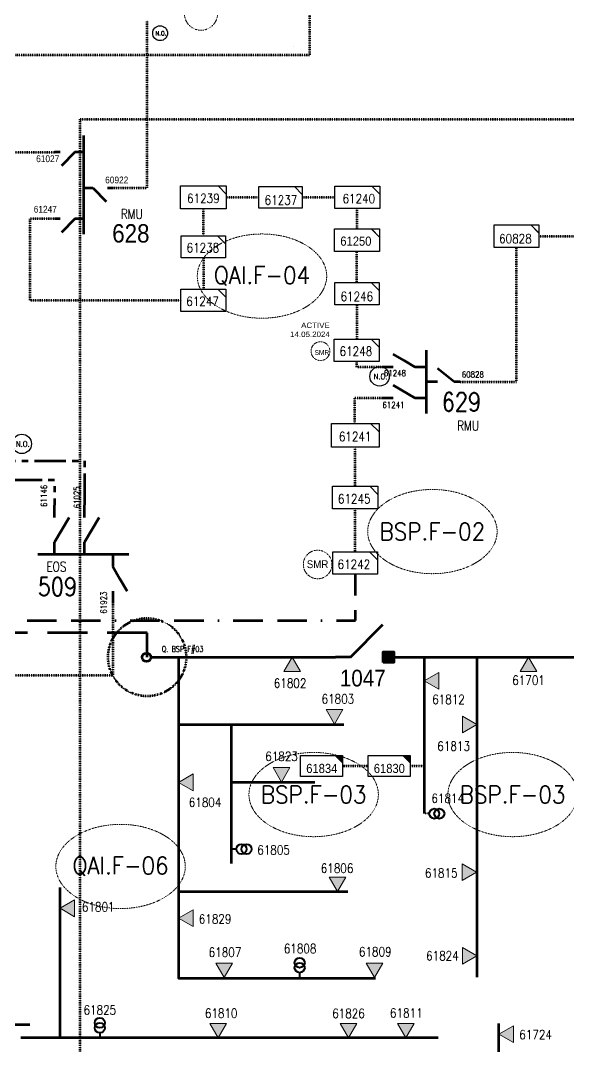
# Model space of a CAD drawing. Header units: metres. Extents: x 65984 to 144644, y -19036 to 23726.
# Drawn here: x 131654 to 131934, y 21062 to 21586 of the extents above; entities that cross this region are included whole.
import ezdxf
from ezdxf.enums import TextEntityAlignment as Align

# ---------------------------------------------------------------- set-up
doc = ezdxf.new("R2010")
doc.units = ezdxf.units.M
doc.header["$MEASUREMENT"] = 0
for name, pattern in [('( Border )', [1.75, 0.5, -0.25, 0.5, -0.25, 0, -0.25]), ('( Phantom )', [2.5, 1.25, -0.25, 0.25, -0.25, 0.25, -0.25]), ('DGN Style 2', [0.023128, 0, -0.023128]), ('DGN Style 3', [0.013877, 0, -0.013877]), ('HIDDEN2', [2381.25, 1587.5, -793.75])]:
    doc.linetypes.add(name, pattern=pattern)
doc.layers.get('0').update_dxf_attribs({"color": 95, "lineweight": 40})
for name, color, linetype, lineweight in [('ABS', 7, 'Continuous', 40), ('ABS NUMBER', 112, 'Continuous', 30), ('d_eos', 111, 'Continuous', 40), ('d_fco text', 95, 'Continuous', 40), ('d_switch', 95, 'Continuous', 40), ('d_tf', 1, 'Continuous', 40), ('d_tf no', 6, 'Continuous', 40), ('d_ug cable', 95, 'Continuous', 40), ('d_village name', 7, 'Continuous', 40), ('fedr no', 95, 'Continuous', 40), ('Level 37', 7, 'Continuous', 0), ('O H MAIN FEEDER', 4, 'Continuous', 100), ('SW N O', 114, 'Continuous', 30)]:
    doc.layers.add(name, color=color, linetype=linetype, lineweight=lineweight)
doc.styles.add('NASKHF', font='naskhf.shx', dxfattribs={"height": 8})
doc.styles.get("Standard").update_dxf_attribs({"font": 'txt.shx'})
doc.styles.add('Style-Arial', font='arial.ttf')
doc.styles.add('Style-msdefault', font='msdefault.shx')
doc.styles.add('Style-STANDARD', font='STANDARD.shx')

# ---------------------------------------------------------------- blocks, each defined once
blk = doc.blocks.new('TRANS_2_1')
at = {"color": 0, "linetype": 'Continuous', "lineweight": 0, "ltscale": 500, "flags": 128}
blk.add_lwpolyline([(8668600, 4991700), (8668600, -5008300), (9500, -8300)], close=True, dxfattribs=at)
at = {"color": 0, "linetype": 'Continuous', "lineweight": 0, "ltscale": 500}
blk.add_solid([(8668600, 4991700), (8668600, -5008300), (9500, -8300)], dxfattribs=at)
blk = doc.blocks.new('01_1_1')
at = {"color": 0, "linetype": 'Continuous', "lineweight": 0, "ltscale": 500, "xscale": 0.0005, "yscale": 0.0005, "rotation": 90.00000000000001}
blk.add_blockref('TRANS_2_1', (0, 1), dxfattribs=at)
blk = doc.blocks.new('TFU_1_1')
at = {"layer": 'd_switch', "color": 0, "linetype": 'Continuous', "lineweight": 40, "ltscale": 500}
blk.add_line((0, 5000), (0, 0), dxfattribs=at)
for centre in [(0, 15000), (0, 10000)]:
    blk.add_circle(centre, 5000, dxfattribs=at)
blk = doc.blocks.new('TFU_180')
at = {"layer": 'd_fco text', "color": 0, "linetype": 'DGN Style 2', "lineweight": 40, "ltscale": 500}
blk.add_line((0, 5000), (0, 0), dxfattribs=at)
at = {"layer": 'd_fco text', "color": 0, "linetype": 'Continuous', "lineweight": 40, "ltscale": 500}
for centre in [(0, 15000), (0, 10000)]:
    blk.add_circle(centre, 5000, dxfattribs=at)
blk = doc.blocks.new('TFU_2_1')
at = {"layer": 'd_switch', "color": 0, "linetype": 'Continuous', "lineweight": 40, "ltscale": 500}
blk.add_line((0, 5000), (0, 0), dxfattribs=at)
for centre in [(0, 15000), (0, 10000)]:
    blk.add_circle(centre, 5000, dxfattribs=at)
blk = doc.blocks.new('TF_1_1')
at = {"layer": 'd_village name', "color": 0, "linetype": 'Continuous', "lineweight": 30, "ltscale": 500}
blk.add_line((3150, 2475), (4950, 675), dxfattribs=at)
blk.add_3dface([(-5050, 2475), (4950, 2475), (4950, -2525), (-5050, -2525)], dxfattribs=at)
blk = doc.blocks.new('SS_1_1')
at = {"layer": 'd_village name', "color": 0, "linetype": 'ByBlock', "lineweight": -2, "ltscale": 500, "flags": 128}
blk.add_lwpolyline([(3475, 2125), (5225, 2125), (5225, 375)], close=True, dxfattribs=at)
at = {"layer": 'd_village name', "color": 0, "linetype": 'ByBlock', "lineweight": -2, "ltscale": 500, "extrusion": (0, 0, -1)}
blk.add_solid([(-3475, 2125), (-5225, 2125), (-5225, 375)], dxfattribs=at)
at = {"layer": 'd_village name', "color": 0, "linetype": 'ByBlock', "lineweight": -2, "ltscale": 500}
blk.add_3dface([(-4775, 2125), (5225, 2125), (5225, -2875), (-4775, -2875)], dxfattribs=at)
blk = doc.blocks.new('*U811')
at = {"layer": 'd_eos', "color": 7, "linetype": 'Continuous', "lineweight": 211, "ltscale": 0.638341}
for p, q in [((0, 31.5), (0, -31.5)), ((0, 16.4), (11, 16.4)), ((11, 16.4), (33, 3.4)), ((33, 16.4), (44, 16.4)), ((-33.2, 0), (-27.6, 0)), ((-27.6, 0), (-11, -13)), ((-11, 0), (0, 0)), ((0, -14.5), (11, -14.5)), ((11, -14.5), (22, -21)), ((33, -14.5), (44, -14.5)), ((22, -21), (33, -27.5))]:
    blk.add_line(p, q, dxfattribs=at)
blk = doc.blocks.new('*U967')
at = {"layer": 'SW N O', "color": 3, "ltscale": 0.426762}
blk.add_circle((0, 0), 16.8, dxfattribs=at)
at = {"layer": 'SW N O', "color": 3, "style": 'Style-STANDARD'}
blk.add_text('N.O.', height=9.6, dxfattribs=at).set_placement((1.7, -0.2), align=Align.MIDDLE_CENTER)
blk = doc.blocks.new('*U979')
at = {"layer": 'SW N O', "color": 3, "ltscale": 0.426762}
blk.add_circle((0, 0), 16.8, dxfattribs=at)
at = {"layer": 'SW N O', "color": 3, "style": 'Style-STANDARD'}
blk.add_text('N.O.', height=9.6, dxfattribs=at).set_placement((1.7, -0.2), align=Align.MIDDLE_CENTER)
blk = doc.blocks.new('*U2240')
at = {"color": 7, "linetype": 'Continuous', "lineweight": 0, "flags": 128}
blk.add_lwpolyline([(18.3, 14.3), (28.6, 14.3), (28.6, 4)], close=True, dxfattribs=at)
at = {"color": 7, "linetype": 'Continuous', "lineweight": 30, "ltscale": 0.585929, "xscale": 0.005720000000000002, "yscale": 0.005720000000000002, "zscale": 0.006084002084081081}
blk.add_blockref('TF_1_1', (0.3, 0.2), dxfattribs=at)
blk = doc.blocks.new('*U2254')
at = {"color": 2, "linetype": 'Continuous', "lineweight": 0, "flags": 128}
blk.add_lwpolyline([(18.3, 14.3), (28.6, 14.3), (28.6, 4)], close=True, dxfattribs=at)
at = {"color": 2, "linetype": 'Continuous', "lineweight": 30, "ltscale": 0.585929, "xscale": 0.005720000000000002, "yscale": 0.005720000000000002, "zscale": 0.006084002084081081}
blk.add_blockref('TF_1_1', (0.3, 0.2), dxfattribs=at)
blk = doc.blocks.new('TF_1_4')
at = {"color": 0, "linetype": 'ByBlock', "lineweight": -2, "ltscale": 500}
blk.add_line((3150, 2475), (4950, 675), dxfattribs=at)
blk.add_3dface([(-5050, 2475), (4950, 2475), (4950, -2525), (-5050, -2525)], dxfattribs=at)
blk = doc.blocks.new('*U2369')
at = {"color": 222, "linetype": 'Continuous', "lineweight": 30, "ltscale": 0.570275, "flags": 128}
blk.add_lwpolyline([(18.3, 14.3), (28.6, 14.3), (28.6, 4)], close=True, dxfattribs=at)
at = {"color": 222, "linetype": 'Continuous', "lineweight": 30, "ltscale": 0.570275, "xscale": 0.005720000000000002, "yscale": 0.005720000000000002, "zscale": 0.006084002084081081}
blk.add_blockref('TF_1_4', (0.3, 0.2), dxfattribs=at)
blk = doc.blocks.new('ABS2_1_1')
at = {"color": 0, "linetype": 'ByBlock', "lineweight": -2, "ltscale": 500}
for q in [(-29900, 43500), (0, 0)]:
    blk.add_line((0, 13600), q, dxfattribs=at)
at = {"color": 0, "linetype": 'ByBlock', "lineweight": -2, "ltscale": 500, "flags": 128}
for points in [[(5000, 43600), (-5000, 43600), (-5000, 53600), (5000, 53600)], [(3791, 49653), (3791, 49653), (3791, 49653)]]:
    blk.add_lwpolyline(points, close=True, dxfattribs=at)
at = {"color": 0, "linetype": 'ByBlock', "lineweight": -2, "ltscale": 500}
for points in [[(5000, 43600), (-5000, 43600), (5000, 53600), (-5000, 53600)], [(3791, 49653), (3791, 49653), (3791, 49653)]]:
    blk.add_solid(points, dxfattribs=at)

msp = doc.modelspace()

# ---------------------------------------------------------------- linework, layer by layer
at = {"color": 7, "linetype": 'DGN Style 3', "lineweight": 140}
for p, q in [((131775.87, 21495.45), (131759.24, 21495.45)), ((131814.57, 21495.45), (131798.07, 21495.45)), ((131825.95, 21451.95), (131825.95, 21467.83)), ((131747.61, 21464.6), (131747.61, 21448.57)), ((131825.86, 21440.58), (131825.86, 21423.11))]:
    msp.add_line(p, q, dxfattribs=at)
at = {"color": 222, "linetype": 'DGN Style 3', "lineweight": 140, "true_color": 0xc71585}
for p, q in [((131918.83, 21475.66), (131936.88, 21475.66)), ((131825.1, 21314.44), (131825.1, 21336.4))]:
    msp.add_line(p, q, dxfattribs=at)
at = {"color": 1, "linetype": 'Continuous', "lineweight": 100, "ltscale": 0.426762}
for p, q in [((131860.29, 21260.69), (131860.29, 21180.79)), ((131887.13, 21260.52), (131887.13, 21097.3)), ((131734.92, 21226.25), (131819.16, 21226.25)), ((131761.81, 21226.25), (131761.81, 21155.3)), ((131761.81, 21196.89), (131804.46, 21196.89)), ((131734.92, 21141.03), (131821.3, 21141.03))]:
    msp.add_line(p, q, dxfattribs=at)
at = {"color": 1, "linetype": 'DGN Style 3', "lineweight": 140}
for p, q in [((131818.66, 21205.13), (131831.64, 21205.13)), ((131853.15, 21205.13), (131860.35, 21205.13))]:
    msp.add_line(p, q, dxfattribs=at)
at = {"color": 6, "linetype": 'Continuous', "lineweight": 100, "ltscale": 0.426762}
for p, q in [((131674.44, 21066.29), (131674.44, 21143.03)), ((131898.14, 21073.71), (131898.14, 20952.74)), ((131867.33, 21066.29), (131654.46, 21066.29))]:
    msp.add_line(p, q, dxfattribs=at)
at = {"color": 134, "linetype": 'DGN Style 3', "lineweight": 140, "flags": 128}
for points in [[(131801.79, 21593.73), (131801.79, 21568.01), (131598.35, 21568.01), (131598.35, 21556.1), (131578.79, 21556.1)], [(131701.49, 21500.34), (131718.88, 21500.34), (131718.88, 21585.76)]]:
    msp.add_lwpolyline(points, dxfattribs=at)
at = {"color": 7, "linetype": 'DGN Style 3', "lineweight": 140, "flags": 128}
for points in [[(131747.61, 21475.88), (131747.61, 21489.63)], [(131825.95, 21489.69), (131825.95, 21479.31)], [(131671.66, 21484.49), (131659.09, 21484.49), (131659.09, 21442.84)], [(131736.44, 21442.84), (131659.09, 21442.84)], [(131839.08, 21408.77), (131825.86, 21408.77), (131825.86, 21411.64)]]:
    msp.add_lwpolyline(points, dxfattribs=at)
at = {"color": 1, "linetype": 'HIDDEN2', "lineweight": 70, "ltscale": 0.012803}
msp.add_lwpolyline([(131718.88, 21260.69), (131718.88, 21273.14), (130796.75, 21273.14), (130796.75, 21486.19), (130383.24, 21486.19)], dxfattribs=at)
at = {"color": 222, "linetype": 'DGN Style 3', "lineweight": 140, "true_color": 0xc71585, "flags": 128}
for points in [[(131878.42, 21401.33), (131907.35, 21401.33), (131907.35, 21469.92)], [(131838.96, 21392.91), (131824.74, 21392.91), (131824.74, 21380)], [(131825.1, 21347.96), (131825.1, 21367.87)]]:
    msp.add_lwpolyline(points, dxfattribs=at)
at = {"color": 222, "linetype": '( Border )', "lineweight": 140, "ltscale": 30, "true_color": 0xc71585, "flags": 128}
msp.add_lwpolyline([(130710.85, 21279.34), (131825.16, 21279.34), (131825.16, 21303.04)], dxfattribs=at)
at = {"color": 3, "linetype": 'DGN Style 3', "lineweight": 140, "flags": 128}
msp.add_lwpolyline([(131701.31, 21288.16), (131701.31, 21251.26), (131633.1, 21251.26), (131633.1, 21226.15)], dxfattribs=at)
at = {"color": 1, "linetype": 'Continuous', "lineweight": 100, "ltscale": 0.426762, "flags": 128}
msp.add_lwpolyline([(131734.92, 21260.69), (131734.92, 21096.77), (131835.4, 21096.77)], dxfattribs=at)
at = {"layer": 'd_eos', "color": 7, "linetype": 'Continuous', "lineweight": 211, "ltscale": 0.638341}
for p, q in [((131686.58, 21476.74), (131686.57, 21527.04)), ((131674.48, 21518.62), (131671.66, 21518.62)), ((131681.93, 21518.62), (131675.13, 21511.62)), ((131686.58, 21518.62), (131681.93, 21518.62)), ((131686.57, 21500.34), (131691.22, 21500.34)), ((131691.22, 21500.34), (131698.02, 21493.34)), ((131698.67, 21500.34), (131701.49, 21500.34)), ((131674.48, 21484.49), (131671.66, 21484.49)), ((131681.93, 21484.49), (131675.13, 21477.48)), ((131686.58, 21484.49), (131681.93, 21484.49))]:
    msp.add_line(p, q, dxfattribs=at)
at = {"layer": 'd_eos', "color": 7, "linetype": 'Continuous', "lineweight": 211, "ltscale": 0.702598}
for p, q in [((131671.64, 21332.02), (131671.64, 21338.29)), ((131686.91, 21332.02), (131686.91, 21338.29)), ((131671.64, 21319.49), (131679.06, 21332.02)), ((131690.62, 21325.76), (131694.32, 21332.02)), ((131686.91, 21319.49), (131690.62, 21325.76)), ((131671.64, 21313.22), (131671.64, 21319.49)), ((131686.91, 21313.23), (131686.91, 21319.49)), ((131663.06, 21313.22), (131709.48, 21313.23)), ((131701.3, 21313.23), (131701.3, 21306.96)), ((131701.3, 21306.96), (131705.01, 21300.7)), ((131705.01, 21300.7), (131708.72, 21294.43)), ((131701.31, 21294.43), (131701.31, 21288.16))]:
    msp.add_line(p, q, dxfattribs=at)
at = {"layer": 'd_ug cable', "color": 2, "linetype": 'DGN Style 3', "lineweight": 100, "flags": 128}
msp.add_lwpolyline([(133075.69, 20697.67), (131684.67, 20697.67), (131684.67, 21535.4), (133075.69, 21535.4)], close=True, dxfattribs=at)
at = {"layer": 'd_ug cable', "color": 7, "linetype": 'DGN Style 3', "lineweight": 100, "flags": 128}
msp.add_lwpolyline([(131597.51, 21518.62), (131671.66, 21518.62)], dxfattribs=at)
at = {"layer": 'd_ug cable', "color": 22, "linetype": '( Phantom )', "lineweight": 100, "ltscale": 12.802868, "flags": 128}
msp.add_lwpolyline([(131638.11, 21369.74), (131638.11, 21360.99), (131686.91, 21360.99), (131686.91, 21338.29)], dxfattribs=at)
at = {"layer": 'd_ug cable', "color": 3, "linetype": '( Phantom )', "lineweight": 100, "ltscale": 12.802868, "flags": 128}
msp.add_lwpolyline([(131631.93, 21304.59), (131631.93, 21351.29), (131671.64, 21351.29), (131671.64, 21338.29)], dxfattribs=at)
at = {"layer": 'd_ug cable', "color": 2, "linetype": 'DGN Style 3', "lineweight": 13}
for centre, radius in [((131746.36, 21589.22), 8.43), ((131807.31, 21416.95), 4.8)]:
    msp.add_circle(centre, radius, dxfattribs=at)
at = {"layer": 'd_ug cable', "color": 1, "linetype": 'DGN Style 3', "lineweight": 13}
msp.add_circle((131805.89, 21308.01), 7.3, dxfattribs=at)
at = {"layer": 'd_ug cable', "color": 2, "linetype": 'DGN Style 3', "lineweight": 100}
msp.add_circle((131718.88, 21260.69), 19.92, dxfattribs=at)
at = {"layer": 'fedr no', "color": 82, "linetype": 'DGN Style 3', "lineweight": 13, "true_color": 0x1dc70e}
for centre in [(131777.48, 21455.27), (131864.44, 21324.82), (131803.85, 21190.53), (131905.36, 21190.53), (131705.32, 21153.83)]:
    msp.add_ellipse(centre, major_axis=(33.02, 0), ratio=0.651175, dxfattribs=at)
at = {"layer": 'O H MAIN FEEDER', "color": 1, "lineweight": 211, "ltscale": 0.426762}
for p, q in [((131720.72, 21260.69), (131815.01, 21260.69)), ((131841.02, 21260.69), (132013.29, 21260.69))]:
    msp.add_line(p, q, dxfattribs=at)
at = {"layer": 'O H MAIN FEEDER', "color": 6, "lineweight": 211, "ltscale": 0.426762}
msp.add_line((131649.08, 21073.22), (131659.08, 21073.22), dxfattribs=at)
at = {"layer": 'O H MAIN FEEDER', "color": 1, "lineweight": 211, "ltscale": 0.426762}
msp.add_circle((131718.51, 21260.61), 2.21, dxfattribs=at)

# ---------------------------------------------------------------- block references
at = {"color": 7, "linetype": 'Continuous', "lineweight": 30, "ltscale": 0.591117, "xscale": 0.002326160041356985, "yscale": 0.002326160041356985, "zscale": 0.002441080165275587}
msp.add_blockref('TF_1_1', (131747.72, 21495.51), dxfattribs=at)
at = {"color": 7, "linetype": 'Continuous', "lineweight": 30, "ltscale": 0.573326, "xscale": 0.002219414038574406, "yscale": 0.002219414038574406, "zscale": 0.002441080165275587}
msp.add_blockref('TF_1_1', (131787.08, 21495.51), dxfattribs=at)
at = {"color": 7, "linetype": 'Continuous', "lineweight": 30, "ltscale": 0.587292, "xscale": 0.002303212435073861, "yscale": 0.002303212435073861, "zscale": 0.002441080165275587}
msp.add_blockref('TF_1_1', (131826.21, 21495.51), dxfattribs=at)
at = {"color": 7, "linetype": 'Continuous', "lineweight": 0, "xscale": 0.4012293440304244, "yscale": 0.4012293440304244, "zscale": 0.4012293440304244}
for p in [(131825.95, 21473.56), (131747.6, 21442.83)]:
    msp.add_blockref('*U2240', p, dxfattribs=at)
at = {"color": 222, "linetype": 'Continuous', "lineweight": 30, "ltscale": 0.570275, "true_color": 0xc71585, "xscale": 0.4012293440304244, "yscale": 0.4012293440304244, "zscale": 0.4012293440304244}
msp.add_blockref('*U2369', (131907.35, 21475.65), dxfattribs=at)
at = {"color": 7, "linetype": 'Continuous', "lineweight": 30, "ltscale": 0.579551, "xscale": 0.002256768248944949, "yscale": 0.002256768248944949, "zscale": 0.002441080165275587}
msp.add_blockref('TF_1_1', (131747.72, 21470.29), dxfattribs=at)
at = {"color": 7, "linetype": 'Continuous', "lineweight": 30, "ltscale": 0.582402, "xscale": 0.002273872966566179, "yscale": 0.002273872966566179, "zscale": 0.002441080165275587}
msp.add_blockref('TF_1_1', (131826.07, 21446.32), dxfattribs=at)
at = {"color": 2, "linetype": 'Continuous', "lineweight": 0, "xscale": 0.4012293440304244, "yscale": 0.4012293440304244, "zscale": 0.4012293440304244}
msp.add_blockref('*U2254', (131825.85, 21417.37), dxfattribs=at)
at = {"color": 222, "linetype": 'Continuous', "lineweight": 30, "ltscale": 0.61027, "true_color": 0xc71585, "xscale": 0.002441080165275587, "yscale": 0.002441080165275587, "zscale": 0.002441080165275587}
msp.add_blockref('TF_1_1', (131825.22, 21374.03), dxfattribs=at)
at = {"color": 222, "linetype": 'Continuous', "lineweight": 30, "ltscale": 0.588694, "true_color": 0xc71585, "xscale": 0.00231162548761984, "yscale": 0.00231162548761984, "zscale": 0.002441080165275587}
msp.add_blockref('TF_1_1', (131825.21, 21342.23), dxfattribs=at)
at = {"color": 2, "linetype": 'Continuous', "lineweight": 30, "ltscale": 0.583352, "xscale": 0.002279568973185306, "yscale": 0.002279568973185306, "zscale": 0.002441080165275587}
msp.add_blockref('TF_1_1', (131825.21, 21308.8), dxfattribs=at)
at = {"color": 1, "linetype": 'Continuous', "lineweight": 30, "ltscale": 0.5601, "xscale": 0.002143269055415336, "yscale": 0.002143269055415336, "zscale": 0.002441080165275587}
for p in [(131807.39, 21205.86), (131841.88, 21205.86)]:
    msp.add_blockref('SS_1_1', p, dxfattribs=at)
at = {"color": 1, "linetype": 'Continuous', "lineweight": 40, "ltscale": 0.426762, "xscale": 0.0005121147199878851, "yscale": 0.0005121147199878851, "zscale": 0.0005121147199878851}
for name, p, rotation in [('TFU_180', (131860.29, 21180.79), 269.9999999999999), ('TFU_1_1', (131761.9, 21162.69), 269.9999999999999), ('TFU_2_1', (131796.7, 21097.01), 359.9999999999999)]:
    msp.add_blockref(name, p, dxfattribs=dict(at, rotation=rotation))
at = {"color": 6, "linetype": 'Continuous', "lineweight": 40, "ltscale": 0.426762, "xscale": 0.0005121147199878851, "yscale": 0.0005121147199878851, "zscale": 0.0005121147199878851, "rotation": 359.9999999999999}
msp.add_blockref('TFU_2_1', (131694.7, 21066.3), dxfattribs=at)
at = {"layer": 'ABS', "color": 7, "linetype": 'Continuous', "lineweight": 211, "ltscale": 0.829472, "xscale": 0.000555747191877611, "yscale": 0.000555747191877611, "zscale": 0.0003680335276451397, "rotation": 269.9999999999996}
msp.add_blockref('ABS2_1_1', (131815.01, 21260.69), dxfattribs=at)
at = {"layer": 'd_eos', "color": 7, "linetype": 'Continuous', "lineweight": 211, "ltscale": 0.638341, "xscale": 0.5137051067885858, "yscale": 0.5137051067885858, "zscale": 0.5137051067885858, "rotation": 179.9999999999994}
msp.add_blockref('*U811', (131861.35, 21401.33), dxfattribs=at)
at = {"layer": 'd_tf', "color": 134, "linetype": 'Continuous', "lineweight": 0, "ltscale": 0.426762, "xscale": 5.121147199878849e-07, "yscale": 5.121147199878849e-07, "zscale": 5.121147199878849e-07, "rotation": 90}
msp.add_blockref('01_1_1', (131793.72, 21572.31), dxfattribs=at)
at = {"layer": 'd_tf', "color": 1, "linetype": 'Continuous', "lineweight": 0, "ltscale": 0.426762, "xscale": 8.535245333131417e-07, "yscale": 8.535245333131417e-07, "zscale": 8.535245333131417e-07}
for p, rotation in [((131792.88, 21260.69), 270), ((131913.43, 21260.69), 270.0000000000005), ((131860.29, 21248.66), 359.9999999999998), ((131814.48, 21226.53), 89.99999999999993), ((131887.13, 21226.27), 180), ((131787.48, 21196.89), 90.00000000000001), ((131886.96, 21150.86), 180), ((131815.99, 21141.03), 90.00000000000001), ((131887.13, 21108.18), 180), ((131758.17, 21097.05), 89.99999999999964), ((131834.88, 21097.12), 90.00000000000031)]:
    msp.add_blockref('TRANS_2_1', p, dxfattribs=dict(at, rotation=rotation))
for p in [(131734.92, 21196.78), (131734.9, 21127.4)]:
    msp.add_blockref('TRANS_2_1', p, dxfattribs=at)
at = {"layer": 'd_tf', "color": 6, "linetype": 'Continuous', "lineweight": 0, "ltscale": 0.426762, "xscale": 8.535245333131417e-07, "yscale": 8.535245333131417e-07, "zscale": 8.535245333131417e-07}
msp.add_blockref('TRANS_2_1', (131674.44, 21132.46), dxfattribs=at)
for p, rotation in [((131755.12, 21066.29), 90.00000000000031), ((131821.62, 21066.29), 90.00000000000031), ((131850.9, 21066.29), 90.00000000000031), ((131898.41, 21068.19), 359.9999999999998)]:
    msp.add_blockref('TRANS_2_1', p, dxfattribs=dict(at, rotation=rotation))
at = {"layer": 'SW N O', "color": 3}
for name, p, xscale, yscale, zscale in [('*U979', (131725.5, 21579.3), 0.2253942487511986, 0.2253942487511986, 0.2253942487511986), ('*U967', (131837.49, 21404.06), 0.2950694635422144, 0.2950694635422144, 0.2950694635422144), ('*U967', (131654.92, 21369.59), 0.2950694635422144, 0.2950694635422144, 0.2950694635422144)]:
    msp.add_blockref(name, p, dxfattribs=dict(at, xscale=xscale, yscale=yscale, zscale=zscale))

# ---------------------------------------------------------------- texts
at = {"color": 7, "linetype": 'Continuous', "lineweight": 40, "style": 'Style-STANDARD', "width": 0.857143}
msp.add_text('Q. BSP F#03', height=2.9873, dxfattribs=at).set_placement((131737, 21264.85), align=Align.MIDDLE_CENTER)
at = {"color": 4, "insert": (131812.09, 21424.12), "char_height": 2.7682, "attachment_point": 9}
msp.add_mtext('\\FENGINEERING;\\H1x;\\W1.09375;ACTIVE\\P14.05.2024', dxfattribs=at)
at = {"layer": 'ABS NUMBER', "color": 7, "lineweight": 140, "style": 'Style-Arial', "width": 0.88}
msp.add_text('1047', height=8.553, dxfattribs=at).set_placement((131828.91, 21250.01), align=Align.MIDDLE_CENTER)
at = {"layer": 'd_tf no', "color": 7, "linetype": 'Continuous', "lineweight": 40, "width": 0.909091}
for s, style, p in [('61239', 'Style-STANDARD', (131747.57, 21494.94)), ('61237', 'Style-STANDARD', (131787.17, 21494.07)), ('61240', 'Style-STANDARD', (131826.88, 21494.81)), ('61250', 'Style-msdefault', (131825.39, 21473.11)), ('61238', 'Style-STANDARD', (131747.33, 21469.73)), ('61246', 'Style-STANDARD', (131825.86, 21444.87)), ('61247', 'Style-STANDARD', (131747.16, 21442.38))]:
    msp.add_text(s, height=4.694, dxfattribs=dict(at, style=style)).set_placement(p, align=Align.MIDDLE_CENTER)
at = {"layer": 'd_tf no', "color": 222, "linetype": 'Continuous', "lineweight": 40, "true_color": 0xc71585, "style": 'Style-STANDARD', "width": 0.909091}
for s, p in [('60828', (131906.78, 21474.4)), ('61241', (131825, 21373.33)), ('61245', (131824.55, 21341.54))]:
    msp.add_text(s, height=4.694, dxfattribs=at).set_placement(p, align=Align.MIDDLE_CENTER)
at = {"layer": 'd_tf no', "color": 1, "linetype": 'Continuous', "lineweight": 40, "style": 'Style-msdefault', "width": 0.945946}
msp.add_text('SMR', height=2.428, dxfattribs=at).set_placement((131804.32, 21417.47), align=Align.TOP_LEFT)
at = {"layer": 'd_tf no', "color": 121, "linetype": 'Continuous', "lineweight": 40, "style": 'Style-STANDARD', "width": 0.909091}
msp.add_text('61248', height=4.694, dxfattribs=at).set_placement((131825.41, 21416.92), align=Align.MIDDLE_CENTER)
at = {"layer": 'd_tf no', "color": 2, "linetype": 'Continuous', "lineweight": 40, "style": 'Style-STANDARD', "width": 0.909091}
msp.add_text('61242', height=4.694, dxfattribs=at).set_placement((131824.39, 21308.1), align=Align.MIDDLE_CENTER)
at = {"layer": 'd_tf no', "color": 1, "linetype": 'Continuous', "lineweight": 40, "width": 0.909091}
for s, style, p in [('61802', 'Style-STANDARD', (131791.81, 21247.42)), ('61701', 'Style-STANDARD', (131913.49, 21248.9)), ('61803', 'Style-STANDARD', (131816.21, 21239.39)), ('61812', 'Style-STANDARD', (131872.66, 21239.11)), ('61813', 'Style-STANDARD', (131875.28, 21215.25)), ('61823', 'Style-STANDARD', (131787.46, 21210.04)), ('61834', 'Style-msdefault', (131807.99, 21203.88)), ('61830', 'Style-msdefault', (131842.47, 21203.88)), ('61814', 'Style-STANDARD', (131872.25, 21188.64)), ('61804', 'Style-STANDARD', (131748.43, 21186.58)), ('61805', 'Style-STANDARD', (131783.39, 21162.24)), ('61806', 'Style-STANDARD', (131815.8, 21152.92)), ('61815', 'Style-STANDARD', (131868.97, 21150.47)), ('61829', 'Style-STANDARD', (131753.55, 21126.99)), ('61807', 'Style-STANDARD', (131758.62, 21110.02)), ('61808', 'Style-STANDARD', (131796.93, 21111.9)), ('61809', 'Style-STANDARD', (131835.29, 21110.25)), ('61824', 'Style-STANDARD', (131869.54, 21108.22))]:
    msp.add_text(s, height=4.694, dxfattribs=dict(at, style=style)).set_placement(p, align=Align.MIDDLE_CENTER)
at = {"layer": 'd_tf no', "color": 6, "linetype": 'Continuous', "lineweight": 40, "style": 'Style-STANDARD', "width": 0.909091}
for s, p in [('61801', (131693.92, 21133.17)), ('61825', (131694.74, 21080.52)), ('61810', (131756.68, 21078.88)), ('61826', (131821.61, 21078.78)), ('61811', (131851.14, 21079.03)), ('61724', (131917.11, 21067.98))]:
    msp.add_text(s, height=4.694, dxfattribs=at).set_placement(p, align=Align.MIDDLE_CENTER)
at = {"layer": 'd_tf no', "color": 2, "lineweight": 13, "insert": (131800.36, 21310.16), "char_height": 3.9949, "attachment_point": 1, "style": 'NASKHF'}
msp.add_mtext('\\Fmsdefault;\\H1x;\\W0.925;SMR\\P', dxfattribs=at)
at = {"layer": 'fedr no', "color": 6, "linetype": 'Continuous', "lineweight": 40, "attachment_point": 5, "style": 'Style-STANDARD'}
for s, insert, char_height in [('QAI.F-04', (131777.48, 21455.27), 8.852), ('\\pt469.169;BSP.F-02', (131864.44, 21324.82), 8.8522), ('BSP.F-03', (131803.85, 21190.53), 8.852), ('BSP.F-03', (131905.36, 21190.53), 8.852), ('QAI.F-06', (131705.32, 21153.83), 8.852)]:
    msp.add_mtext(s, dxfattribs=dict(at, insert=insert, char_height=char_height))
at = {"layer": 'Level 37', "color": 7, "linetype": 'Continuous', "lineweight": 53}
for s, height, style, width, p in [('61027', 3.489, 'Style-msdefault', 0.909091, (131668.15, 21515.18)), ('60922', 3.489, 'Style-msdefault', 0.909091, (131703.37, 21504.34)), ('61247', 3.489, 'Style-msdefault', 0.909091, (131666.91, 21489.39)), ('RMU', 4.993, 'Style-STANDARD', 0.854701, (131711.02, 21486.94)), ('61248', 3.175, 'Style-STANDARD', 0.909091, (131845.31, 21405.7)), ('61241', 3.175, 'Style-STANDARD', 0.909091, (131844.59, 21389.48)), ('RMU', 4.993, 'Style-STANDARD', 0.854701, (131882.65, 21378.88)), ('EOS', 4.993, 'Style-STANDARD', 0.854701, (131672.58, 21306.9))]:
    msp.add_text(s, height=height, dxfattribs=dict(at, style=style, width=width)).set_placement(p, align=Align.MIDDLE_CENTER)
at = {"layer": 'Level 37', "color": 7, "linetype": 'Continuous', "lineweight": 120, "width": 0.909091}
for s, style, p in [('628', 'Style-msdefault', (131710.57, 21477.09)), ('629', 'Style-STANDARD', (131879.25, 21391.07)), ('509', 'Style-STANDARD', (131673.08, 21296.69))]:
    msp.add_text(s, height=9.389, dxfattribs=dict(at, style=style)).set_placement(p, align=Align.MIDDLE_CENTER)
at = {"layer": 'Level 37', "color": 7, "linetype": 'Continuous', "lineweight": 53, "style": 'Style-STANDARD', "width": 0.909091}
for s, rotation, p in [('61146', 90, (131666.18, 21343.07)), ('61025', 90, (131683.06, 21342.27)), ('61923', 90.008, (131696.67, 21288.59))]:
    msp.add_text(s, height=3.175, rotation=rotation, dxfattribs=at).set_placement(p, align=Align.MIDDLE_CENTER)
at = {"layer": 'Level 37', "color": 7, "linetype": 'Continuous', "lineweight": 53, "insert": (131885.07, 21405.03), "char_height": 3.1746, "attachment_point": 5, "line_spacing_factor": 1.2, "style": 'Style-STANDARD'}
msp.add_mtext('\\H1x;\\W0.909091;60828\\P', dxfattribs=at)

doc.saveas('drawing.dxf')
